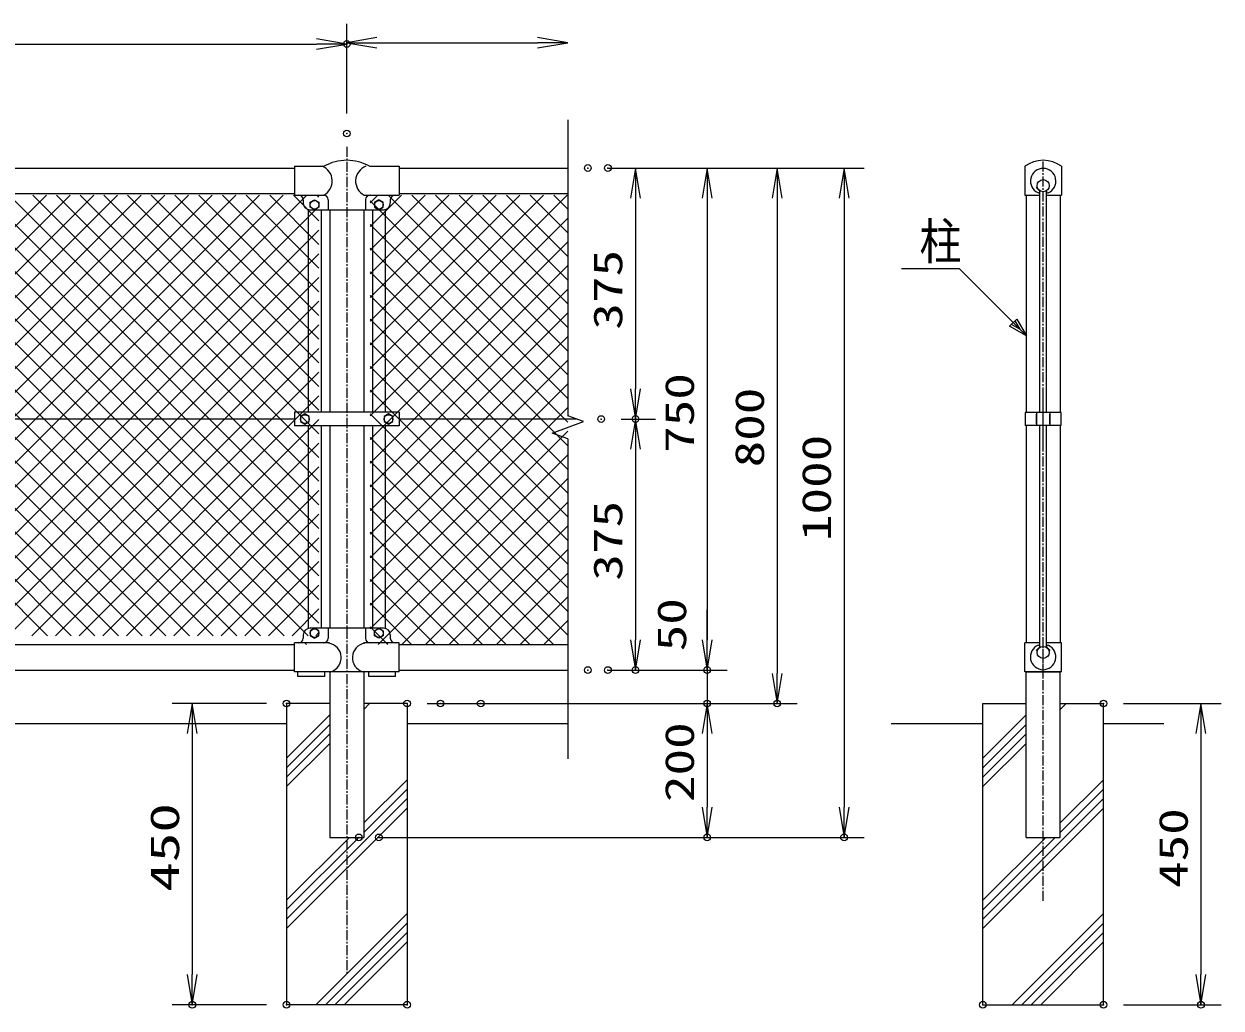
# Model space of a CAD drawing. Units: millimetres, scale not verified. Extents: x -4425 to 4425, y -3150 to 3150.
# Drawn here: x -1959 to -171, y -43 to 1427 of the extents above; entities that cross this region are included whole.
import ezdxf
from ezdxf.enums import TextEntityAlignment as Align

# ---------------------------------------------------------------- set-up
doc = ezdxf.new("R2010")
doc.units = ezdxf.units.MM
doc.header["$LTSCALE"] = 20
doc.header["$PDMODE"] = 32
doc.header["$PDSIZE"] = 10
doc.linetypes.add('USER1', pattern=[1.125, 0.75, -0.125, 0.125, -0.125])
for name, color, linetype, lineweight in [('0-3_1', 7, 'Continuous', 25), ('0-4_0', 7, 'Continuous', 25), ('0-5_CENTLN-L', 2, 'USER1', 25), ('0-6_11', 7, 'Continuous', 25), ('0-7_13', 7, 'Continuous', 25), ('0-9_EXTCNT-L', 2, 'Continuous', 25)]:
    doc.layers.add(name, color=color, linetype=linetype, lineweight=lineweight)
doc.layers.add('0-A_DEFPOINTS', color=7, linetype='Continuous')
doc.styles.add('ＭＳ ゴシック', font='')
doc.styles.get('ＭＳ ゴシック').set_extended_font_data('MS Gothic')

# ---------------------------------------------------------------- blocks, each defined once
blk = doc.blocks.new('DARROWS')
at = {"layer": '0-4_0', "color": 2}
blk.add_line((0, 0), (-19.982, 0), dxfattribs=at)
blk.add_lwpolyline([(-20, -3.333), (0, 0), (-20, 3.333)], dxfattribs=at)
blk = doc.blocks.new('X49')
at = {"layer": '0-4_0', "color": 4}
for p, q in [((40069.6, 78960.4), (53234.6, 92125.5)), ((40776.7, 78960.4), (53941.7, 92125.5)), ((41483.8, 78960.4), (54648.8, 92125.5)), ((42190.9, 78960.4), (55355.9, 92125.5)), ((42898, 78960.4), (56063, 92125.5)), ((43605.1, 78960.4), (56770.2, 92125.5)), ((44312.2, 78960.4), (57477.3, 92125.5)), ((44607.5, 84205.5), (52527.5, 92125.5)), ((45019.3, 78960.4), (58184.4, 92125.5)), ((58218.3, 78960.4), (45053.2, 92125.5)), ((45726.4, 78960.4), (58891.5, 92125.5)), ((58925.4, 78960.4), (45760.3, 92125.5)), ((46433.5, 78960.4), (59598.6, 92125.5)), ((59632.5, 78960.4), (46467.4, 92125.5)), ((47140.6, 78960.4), (60305.7, 92125.5)), ((60339.6, 78960.4), (47174.5, 92125.5)), ((60668, 79339.1), (47881.6, 92125.5)), ((60668, 80046.2), (48588.8, 92125.5)), ((60668, 80753.3), (49295.9, 92125.5)), ((60668, 81460.4), (50003, 92125.5)), ((60668, 82167.5), (50710.1, 92125.5)), ((60668, 82874.7), (51417.2, 92125.5)), ((60668, 83581.8), (52124.3, 92125.5)), ((60668, 84288.9), (52831.4, 92125.5)), ((60668, 84996), (53538.5, 92125.5)), ((60668, 85703.1), (54245.6, 92125.5)), ((60668, 86410.2), (54952.7, 92125.5)), ((60668, 87117.3), (55659.8, 92125.5)), ((60668, 87824.4), (56366.9, 92125.5)), ((60668, 88531.5), (57074, 92125.5)), ((60668, 89238.6), (57781.1, 92125.5)), ((60668, 89945.7), (58488.2, 92125.5)), ((60668, 90652.8), (59195.4, 92125.5)), ((60668, 91359.9), (59902.5, 92125.5)), ((60668, 92067), (60609.6, 92125.5)), ((62198.1, 91896.6), (62427, 92125.5)), ((62198.1, 91189.5), (63134.1, 92125.5)), ((62198.1, 90482.3), (63841.2, 92125.5)), ((62198.1, 89775.2), (64548.3, 92125.5)), ((62198.1, 89068.1), (65255.4, 92125.5)), ((62198.1, 88361), (65962.5, 92125.5)), ((62198.1, 87653.9), (66669.6, 92125.5)), ((62198.1, 86946.8), (67376.7, 92125.5)), ((62198.1, 86239.7), (68083.9, 92125.5)), ((68098.1, 86051.2), (62198.1, 91951.2)), ((68098.1, 86758.3), (62730.9, 92125.5)), ((68098.1, 87465.4), (63438, 92125.5)), ((68098.1, 88172.5), (64145.1, 92125.5)), ((68098.1, 88879.6), (64852.2, 92125.5)), ((68098.1, 89586.7), (65559.3, 92125.5)), ((68098.1, 90293.8), (66266.4, 92125.5)), ((68098.1, 91000.9), (66973.5, 92125.5)), ((68098.1, 91708.1), (67680.6, 92125.5)), ((47847.8, 78960.4), (60668, 91780.7)), ((62198.1, 85532.6), (68098.1, 91432.6)), ((68098.1, 85344.1), (62198.1, 91244.1)), ((57511.2, 78960.4), (45362.8, 91108.9)), ((48554.9, 78960.4), (60668, 91073.6)), ((62198.1, 84825.5), (68098.1, 90725.5)), ((68098.1, 84637), (62198.1, 90537)), ((56804.1, 78960.4), (45362.8, 90401.7)), ((49262, 78960.4), (60668, 90366.5)), ((62198.1, 84118.4), (68098.1, 90018.4)), ((68098.1, 83929.9), (62198.1, 89829.9)), ((56096.9, 78960.4), (45362.8, 89694.6)), ((49969.1, 78960.4), (60668, 89659.4)), ((62198.1, 83411.3), (68098.1, 89311.3)), ((68098.1, 83222.8), (62198.1, 89122.8)), ((55389.8, 78960.4), (45362.8, 88987.5)), ((50676.2, 78960.4), (60668, 88952.3)), ((62198.1, 82704.2), (68098.1, 88604.2)), ((68098.1, 82515.7), (62198.1, 88415.7)), ((54682.7, 78960.4), (45362.8, 88280.4)), ((51383.3, 78960.4), (60668, 88245.2)), ((62198.1, 81997.1), (68098.1, 87897.1)), ((68098.1, 81808.6), (62198.1, 87708.6)), ((53975.6, 78960.4), (45362.8, 87573.3)), ((52090.4, 78960.4), (60668, 87538.1)), ((62198.1, 81290), (68098.1, 87190)), ((68098.1, 81101.5), (62198.1, 87001.5)), ((52561.4, 78960.4), (44857.9, 86664)), ((53268.5, 78960.4), (45362.8, 86866.2)), ((52797.5, 78960.4), (60668, 86831)), ((62198.1, 80582.8), (68098.1, 86482.9)), ((68098.1, 80394.3), (62198.1, 86294.4)), ((53504.6, 78960.4), (60668, 86123.9)), ((62198.1, 79875.7), (68098.1, 85775.7)), ((68098.1, 79687.2), (62198.1, 85587.2)), ((54211.7, 78960.4), (60668, 85416.8)), ((62198.1, 79168.6), (68098.1, 85068.6)), ((68098.1, 78980.1), (62198.1, 84880.1)), ((54918.8, 78960.4), (60668, 84709.7)), ((67675.7, 78695.4), (62198.1, 84173)), ((62432, 78695.4), (68098.1, 84361.5)), ((55625.9, 78960.4), (60668, 84002.5)), ((66968.6, 78695.4), (62198.1, 83465.9)), ((63139.1, 78695.4), (68098.1, 83654.4)), ((56333, 78960.4), (60668, 83295.4)), ((66261.4, 78695.4), (62198.1, 82758.8)), ((63846.2, 78695.4), (68098.1, 82947.3)), ((57040.1, 78960.4), (60668, 82588.3)), ((64553.3, 78695.4), (68098.1, 82240.2)), ((65554.3, 78695.4), (62198.1, 82051.7)), ((57747.2, 78960.4), (60668, 81881.2)), ((65260.4, 78695.4), (68098.1, 81533.1)), ((58454.4, 78960.4), (60668, 81174.1)), ((64847.2, 78695.4), (62198.1, 81344.6)), ((65967.5, 78695.4), (68098.1, 80826)), ((59161.5, 78960.4), (60668, 80467)), ((64140.1, 78695.4), (62198.1, 80637.5)), ((66674.6, 78695.4), (68098.1, 80118.9)), ((59868.6, 78960.4), (60668, 79759.9)), ((63433, 78695.4), (62198.1, 79930.4)), ((67381.7, 78695.4), (68098.1, 79411.8)), ((60575.7, 78960.4), (60668, 79052.8)), ((62725.9, 78695.4), (62198.1, 79223.3)), ((68088.8, 78695.4), (68098.1, 78704.7))]:
    blk.add_line(p, q, dxfattribs=at)

msp = doc.modelspace()

# ---------------------------------------------------------------- linework, layer by layer
at = {"layer": '0-3_1', "color": 4}
for p, q in [((-1146.45, 1284.11), (-1146.45, 841.82)), ((-1122.96, 833.27), (-1146.45, 841.82)), ((-1169.95, 816.17), (-1122.96, 833.27)), ((-1146.45, 807.62), (-1169.95, 816.17)), ((-1146.45, 807.62), (-1146.45, 329.63)), ((-1451.05, 403.47), (-1442.3, 412.22)), ((-411.05, 403.47), (-402.3, 412.22)), ((-1566.45, 330.49), (-1501.85, 395.09)), ((-526.45, 330.49), (-461.85, 395.09)), ((-1566.45, 316.35), (-1501.85, 380.95)), ((-526.45, 316.35), (-461.85, 380.95)), ((-1566.45, 302.21), (-1501.85, 366.81)), ((-526.45, 302.21), (-461.85, 366.81)), ((-1566.45, 288.07), (-1501.85, 352.67)), ((-526.45, 288.07), (-461.85, 352.67)), ((-1451.05, 233.76), (-1386.45, 298.36)), ((-411.05, 233.76), (-346.45, 298.36)), ((-1566.43, 90.11), (-1386.45, 270.08)), ((-1451.05, 219.62), (-1386.45, 284.22)), ((-526.45, 90.08), (-346.45, 270.08)), ((-411.05, 219.62), (-346.45, 284.22)), ((-1566.43, 75.96), (-1386.45, 255.94)), ((-526.45, 75.94), (-346.45, 255.94)), ((-1566.42, 104.25), (-1458.45, 212.22)), ((-1566.42, 118.4), (-1472.59, 212.22)), ((-526.45, 118.36), (-432.59, 212.22)), ((-526.45, 104.22), (-418.45, 212.22)), ((-1522.59, -37.78), (-1386.45, 98.36)), ((-482.59, -37.78), (-346.45, 98.36)), ((-1508.45, -37.78), (-1386.45, 84.22)), ((-468.45, -37.78), (-346.45, 84.22)), ((-1494.31, -37.78), (-1386.45, 70.08)), ((-1480.17, -37.78), (-1386.45, 55.94)), ((-454.31, -37.78), (-346.45, 70.08)), ((-440.17, -37.78), (-346.45, 55.94))]:
    msp.add_line(p, q, dxfattribs=at)
at = {"layer": '0-3_1'}
for p, q in [((-3398.46, 1212.22), (-1554.45, 1212.22)), ((-1398.46, 1212.22), (-1146.45, 1212.22)), ((-408.95, 1214.72), (-408.95, 1171.72)), ((-441.92, 1178.08), (-447.04, 1183.2)), ((-3398.46, 1174.22), (-1554.45, 1174.22)), ((-1541.45, 1164.72), (-1541.45, 1159.72)), ((-1504.45, 1164.72), (-1504.45, 1149.72)), ((-1448.45, 1164.72), (-1448.45, 1149.72)), ((-1411.45, 1164.72), (-1411.45, 1159.72)), ((-1398.46, 1174.22), (-1146.45, 1174.22)), ((-461.85, 1171.72), (-461.85, 847.03)), ((-441.45, 847.03), (-441.45, 1178.34)), ((-431.45, 847.03), (-431.45, 1178.34)), ((-431.45, 1171.72), (-408.95, 1171.72)), ((-411.05, 1171.72), (-411.05, 847.03)), ((-1531.51, 1149.72), (-1421.4, 1149.72)), ((-1531.45, 1149.72), (-1421.45, 1149.72)), ((-1501.85, 1149.72), (-1501.85, 847.22)), ((-1451.05, 1149.72), (-1451.05, 847.22)), ((-1554.45, 837.22), (-3398.46, 837.22)), ((-1501.85, 827.22), (-1501.85, 524.72)), ((-1451.05, 827.22), (-1451.05, 524.72)), ((-1133.81, 837.22), (-1398.46, 837.22)), ((-461.85, 827.41), (-461.85, 502.72)), ((-441.45, 496.1), (-441.45, 827.41)), ((-431.45, 496.1), (-431.45, 827.41)), ((-411.05, 827.41), (-411.05, 502.72)), ((-1421.45, 524.72), (-1531.45, 524.72)), ((-1504.45, 524.72), (-1504.45, 509.72)), ((-1448.45, 524.72), (-1448.45, 509.72)), ((-1541.45, 514.72), (-1541.45, 509.72)), ((-1539.18, 502.72), (-1536.45, 500.22)), ((-1411.45, 514.72), (-1411.45, 509.72)), ((-463.95, 459.72), (-463.95, 502.72)), ((-441.45, 502.72), (-463.95, 502.72)), ((-3398.46, 500.22), (-1554.45, 500.22)), ((-1398.46, 500.22), (-1146.45, 500.22)), ((-441.99, 496.48), (-447.11, 491.36)), ((-430.99, 496.37), (-425.87, 491.25)), ((-3398.46, 462.22), (-1554.45, 462.22)), ((-1509.45, 452.72), (-1509.45, 459.72)), ((-1501.85, 459.72), (-1501.85, 212.22)), ((-1451.05, 459.34), (-1451.05, 212.22)), ((-1443.46, 452.72), (-1443.46, 459.72)), ((-1435.82, 452.72), (-1443.46, 452.72)), ((-1403.46, 452.72), (-1442.46, 452.72)), ((-1403.46, 452.72), (-1403.46, 459.72)), ((-1398.46, 462.22), (-1146.45, 462.22)), ((-408.95, 459.72), (-463.95, 459.72)), ((-461.85, 212.22), (-461.85, 459.72)), ((-461.45, 459.72), (-411.45, 459.72)), ((-411.05, 212.22), (-411.05, 459.72)), ((-1502.25, 412.22), (-1566.45, 412.22)), ((-1566.45, 412.22), (-1566.45, -37.78)), ((-1386.45, 412.22), (-1451.05, 412.22)), ((-526.45, 412.22), (-461.45, 412.22)), ((-526.45, -37.78), (-526.45, 412.22)), ((-411.05, 412.22), (-346.45, 412.22)), ((-346.45, -37.78), (-346.45, 412.22)), ((-461.85, 212.22), (-411.05, 212.22)), ((-526.45, -37.78), (-346.45, -37.78))]:
    msp.add_line(p, q, dxfattribs=at)
for points in [[(-463.95, 1214.72), (-463.95, 1171.72), (-441.45, 1171.72)], [(-408.95, 459.72), (-408.95, 502.72), (-431.45, 502.72)], [(-1509.45, 452.72), (-1549.45, 452.72), (-1549.45, 459.72)], [(-1386.45, 412.22), (-1386.45, -37.78), (-1566.45, -37.78)]]:
    msp.add_lwpolyline(points, dxfattribs=at)
for points in [[(-1524.46, 1164.73), (-1517.96, 1160.98), (-1517.96, 1153.47), (-1524.46, 1149.72), (-1530.96, 1153.47), (-1530.96, 1160.98)], [(-1428.46, 1164.73), (-1434.96, 1160.98), (-1434.96, 1153.47), (-1428.46, 1149.72), (-1421.96, 1153.47), (-1421.96, 1160.98)], [(-1524.46, 509.72), (-1517.96, 513.47), (-1517.96, 520.98), (-1524.46, 524.73), (-1530.96, 520.98), (-1530.96, 513.47)], [(-1428.46, 509.72), (-1434.96, 513.47), (-1434.96, 520.98), (-1428.46, 524.73), (-1421.96, 520.98), (-1421.96, 513.47)]]:
    msp.add_lwpolyline(points, close=True, dxfattribs=at)
at = {"layer": '0-3_1', "color": 4}
for points in [[(-461.45, 961.35), (-561.45, 1061.35), (-647.85, 1061.35)], [(-478.6, 983.8), (-471.35, 971.25), (-483.9, 978.5)]]:
    msp.add_lwpolyline(points, dxfattribs=at)
msp.add_lwpolyline([(-475.95, 986.45), (-461.45, 961.35), (-486.56, 975.85)], close=True, dxfattribs=at)
at = {"layer": '0-3_1'}
for centre, radius in [((-436.45, 1185.83), 9), ((-436.45, 1185.82), 9), ((-1524.46, 1157.22), 6.5), ((-1428.46, 1157.22), 6.5), ((-1524.46, 517.23), 6.5), ((-1428.46, 517.23), 6.5), ((-436.45, 488.62), 9), ((-436.45, 488.62), 9)]:
    msp.add_circle(centre, radius, dxfattribs=at)
for centre, radius, start, end in [((-436.45, 1177.2), 46.52, 53.75964, 126.24247), ((-1521.72, 1192.69), 23.62, 297.40988, 69.28869), ((-1439.68, 1192.69), 23.62, 110.71131, 242.59012), ((-436.43, 1192.69), 19, 292.92938, 245.65717), ((-1548.45, 1164.72), 7, 0, 90), ((-1511.45, 1164.72), 7, 0, 90), ((-1441.45, 1164.72), 7, 90, 180), ((-1404.45, 1164.72), 7, 90, 180), ((-443.43, 1177.22), 2, 245.55466, 10.65671), ((-429.43, 1177.21), 2, 169.34322, 276.63275), ((-1531.45, 1159.72), 10, 180, 270), ((-1421.45, 1159.72), 10, 270, 0), ((-1531.45, 514.72), 10, 90, 180), ((-1421.45, 514.72), 10, 0, 90), ((-1548.45, 509.72), 7, 270, 0), ((-1511.45, 509.72), 7, 270, 0), ((-1506.6, 480.62), 21.8, 286.57132, 81.03282), ((-1446.3, 480.62), 21.8, 98.96718, 253.42868), ((-1441.45, 509.72), 7, 180, 270), ((-1404.45, 509.72), 7, 180, 270), ((-436.48, 481.76), 19, 112.92847, 65.65711), ((-443.48, 497.24), 2, 349.34329, 96.63318), ((-429.48, 497.23), 2, 65.55457, 190.65678)]:
    msp.add_arc(centre, radius, start, end, dxfattribs=at)
at = {"layer": '0-4_0', "color": 2}
for p, q in [((-1431.45, 1399.45), (-1191.45, 1399.45)), ((-1045.36, 1167.22), (-1045.36, 882.22)), ((-938.36, 1167.22), (-938.36, 507.22)), ((-833.73, 1167.22), (-833.73, 457.22)), ((-733.81, 1167.22), (-733.81, 257.22)), ((-1045.36, 792.22), (-1045.36, 507.22)), ((-938.36, 507.22), (-938.36, 552.22)), ((-938.36, 462.22), (-938.36, 412.22)), ((-1707.17, 367.22), (-1707.17, 7.22)), ((-938.36, 367.22), (-938.36, 322.22)), ((-938.36, 367.22), (-938.36, 257.22)), ((-200.78, 367.22), (-200.78, 7.22))]:
    msp.add_line(p, q, dxfattribs=at)
at = {"layer": '0-4_0', "color": 1}
for p, q in [((-1086.45, 1212.22), (-803.73, 1212.22)), ((-1086.45, 1212.22), (-908.36, 1212.22)), ((-1056.45, 1212.22), (-1015.36, 1212.22)), ((-1056.45, 1212.22), (-703.81, 1212.22)), ((-1066.45, 837.22), (-1015.36, 837.22)), ((-1066.45, 837.22), (-1015.36, 837.22)), ((-1086.45, 462.22), (-908.36, 462.22)), ((-1056.45, 462.22), (-1015.36, 462.22)), ((-1056.45, 462.22), (-908.36, 462.22)), ((-1596.45, 412.22), (-1737.17, 412.22)), ((-1356.45, 412.22), (-908.36, 412.22)), ((-1306.45, 412.22), (-803.73, 412.22)), ((-1246.45, 412.22), (-908.36, 412.22)), ((-316.45, 412.22), (-170.78, 412.22)), ((-1428.45, 212.22), (-908.36, 212.22)), ((-1398.45, 212.22), (-703.81, 212.22)), ((-1596.45, -37.78), (-1737.17, -37.78)), ((-316.45, -37.78), (-170.78, -37.78))]:
    msp.add_line(p, q, dxfattribs=at)
at = {"layer": '0-4_0'}
msp.add_line((-1501.85, 212.22), (-1451.05, 212.22), dxfattribs=at)
at = {"layer": '0-5_CENTLN-L'}
for p, q in [((-1476.45, 1243.79), (-1476.45, 8.36)), ((-436.45, 802.03), (-436.45, 1223.34)), ((-436.45, 451.1), (-436.45, 872.41)), ((-436.45, 117.22), (-436.45, 504.72))]:
    msp.add_line(p, q, dxfattribs=at)
at = {"layer": '0-6_11'}
for p, q in [((-3386.45, 382.22), (-1566.45, 382.22)), ((-1386.45, 382.22), (-1146.45, 382.22)), ((-663.53, 382.22), (-526.45, 382.22)), ((-346.45, 382.22), (-256, 382.22))]:
    msp.add_line(p, q, dxfattribs=at)
at = {"layer": '0-7_13'}
for p, q in [((-1554.45, 1214.72), (-1510.45, 1214.72)), ((-1554.45, 1214.72), (-1554.45, 1171.72)), ((-1554.45, 1171.72), (-1510.84, 1171.72)), ((-1450.56, 1171.72), (-1398.46, 1171.72)), ((-1533.95, 1149.72), (-1533.95, 847.22)), ((-1514.95, 1149.72), (-1514.95, 847.22)), ((-1437.96, 1149.72), (-1437.96, 847.22)), ((-1418.96, 1149.72), (-1418.97, 847.22)), ((-1398.46, 847.22), (-1554.45, 847.22)), ((-1554.45, 847.22), (-1554.45, 827.22)), ((-1398.46, 847.22), (-1398.46, 827.22)), ((-446.22, 847.03), (-446.22, 827.41)), ((-446.22, 829.87), (-446.22, 844.58)), ((-426.6, 847.03), (-426.6, 827.41)), ((-426.6, 829.87), (-426.6, 844.58)), ((-409.43, 827.41), (-409.43, 847.03)), ((-1398.46, 827.22), (-1554.45, 827.22)), ((-1533.95, 827.22), (-1533.95, 524.72)), ((-1514.95, 827.22), (-1514.95, 524.72)), ((-1437.96, 827.22), (-1437.96, 524.72)), ((-1418.97, 827.22), (-1418.98, 524.41)), ((-1502.25, 502.72), (-1554.45, 502.72)), ((-1398.46, 502.72), (-1451.45, 502.72)), ((-1398.46, 459.72), (-1398.46, 502.72)), ((-1398.46, 459.72), (-1442.46, 459.72))]:
    msp.add_line(p, q, dxfattribs=at)
for points in [[(-1442.46, 1214.72), (-1398.46, 1214.72), (-1398.46, 1171.72)], [(-409.43, 847.03), (-463.38, 847.03), (-463.38, 827.41)], [(-409.43, 827.41), (-433.95, 827.41), (-463.38, 827.41)], [(-1435.82, 459.72), (-1554.45, 459.72), (-1554.45, 502.72)]]:
    msp.add_lwpolyline(points, dxfattribs=at)
for points in [[(-1538.95, 844.73), (-1545.45, 840.97), (-1545.45, 833.47), (-1538.95, 829.72), (-1532.45, 833.47), (-1532.45, 840.97)], [(-1413.96, 844.73), (-1420.46, 840.97), (-1420.46, 833.47), (-1413.96, 829.72), (-1407.46, 833.47), (-1407.46, 840.97)]]:
    msp.add_lwpolyline(points, close=True, dxfattribs=at)
for centre in [(-1538.95, 837.22), (-1413.96, 837.22)]:
    msp.add_circle(centre, 6.5, dxfattribs=at)
msp.add_arc((-1476.45, 1155), 68.72, 60.347, 119.65305, dxfattribs=at)
at = {"layer": '0-9_EXTCNT-L', "color": 1}
msp.add_line((-1476.45, 1293.79), (-1476.45, 1427.45), dxfattribs=at)
at = {"layer": '0-9_EXTCNT-L'}
msp.add_line((-3431.45, 1397.45), (-1521.45, 1397.45), dxfattribs=at)
at = {"layer": '0-A_DEFPOINTS'}
for p in [(-1476.45, 1397.45), (-1476.45, 1263.79), (-1116.45, 1212.22), (-1086.45, 1212.22), (-1096.45, 837.22), (-1045.36, 837.22), (-1116.45, 462.22), (-1086.45, 462.22), (-1045.36, 462.22), (-938.36, 462.22), (-1566.45, 412.22), (-1386.45, 412.22), (-1336.45, 412.22), (-1276.45, 412.22), (-938.36, 412.22), (-833.73, 412.22), (-346.45, 412.22), (-1458.45, 212.22), (-1428.45, 212.22), (-938.36, 212.22), (-733.81, 212.22), (-1707.17, -37.78), (-1566.45, -37.78), (-1566.45, -37.78), (-1386.45, -37.78), (-526.45, -37.78), (-346.45, -37.78), (-200.78, -37.78)]:
    msp.add_point(p, dxfattribs=at)

# ---------------------------------------------------------------- block references
at = {"layer": '0-4_0', "xscale": 2.25, "yscale": 2.25}
for p, rotation in [((-1476.45, 1399.45), 180), ((-1045.36, 1212.22), 90), ((-938.36, 1212.22), 90), ((-833.73, 1212.22), 90), ((-733.81, 1212.22), 90), ((-1045.36, 837.22), 270), ((-1045.36, 837.22), 90), ((-1045.36, 462.22), 270), ((-938.36, 462.22), 270), ((-938.36, 462.22), 270), ((-833.73, 412.22), 270), ((-1707.17, 412.22), 90), ((-938.36, 412.22), 90), ((-938.36, 412.22), 90), ((-200.78, 412.22), 90), ((-938.36, 212.22), 270), ((-733.81, 212.22), 270), ((-1707.17, -37.78), 270), ((-200.78, -37.78), 270)]:
    msp.add_blockref('DARROWS', p, dxfattribs=dict(at, rotation=rotation))
msp.add_blockref('DARROWS', (-1146.45, 1399.45), dxfattribs=at)
at = {"layer": '0-9_EXTCNT-L'}
for name, p, xscale, yscale in [('DARROWS', (-1476.45, 1397.45), 2.25, 2.25), ('X49', (-4551.36, -3434.55), 0.05, 0.05)]:
    msp.add_blockref(name, p, dxfattribs=dict(at, xscale=xscale, yscale=yscale))

# ---------------------------------------------------------------- texts
at = {"layer": '0-3_1', "color": 4, "style": 'ＭＳ ゴシック', "width": 0.85}
msp.add_text('柱', height=54.12, dxfattribs=at).set_placement((-621.15, 1059.44), align=Align.BOTTOM_LEFT)
at = {"layer": '0-4_0', "color": 3, "style": 'ＭＳ ゴシック'}
for s, height, width, p in [('375', 43.26, 1.35, (-1052.03, 970.72)), ('750', 43.26, 1.35, (-945.03, 786.6)), ('800', 43.26, 1.35, (-840.41, 764.97)), ('1000', 43.26, 1.35, (-740.48, 654.85)), ('375', 43.26, 1.35, (-1052.03, 595.72)), ('50', 43.26, 1.35, (-956.6, 490.17)), ('200', 43.26, 1.35, (-945.03, 264.97)), ('450', 43.3, 1.5, (-1713.84, 130.97)), ('450', 43.26, 1.35, (-207.45, 136.6))]:
    msp.add_text(s, height=height, rotation=90, dxfattribs=dict(at, width=width)).set_placement(p, align=Align.BOTTOM_LEFT)

doc.saveas('drawing.dxf')
